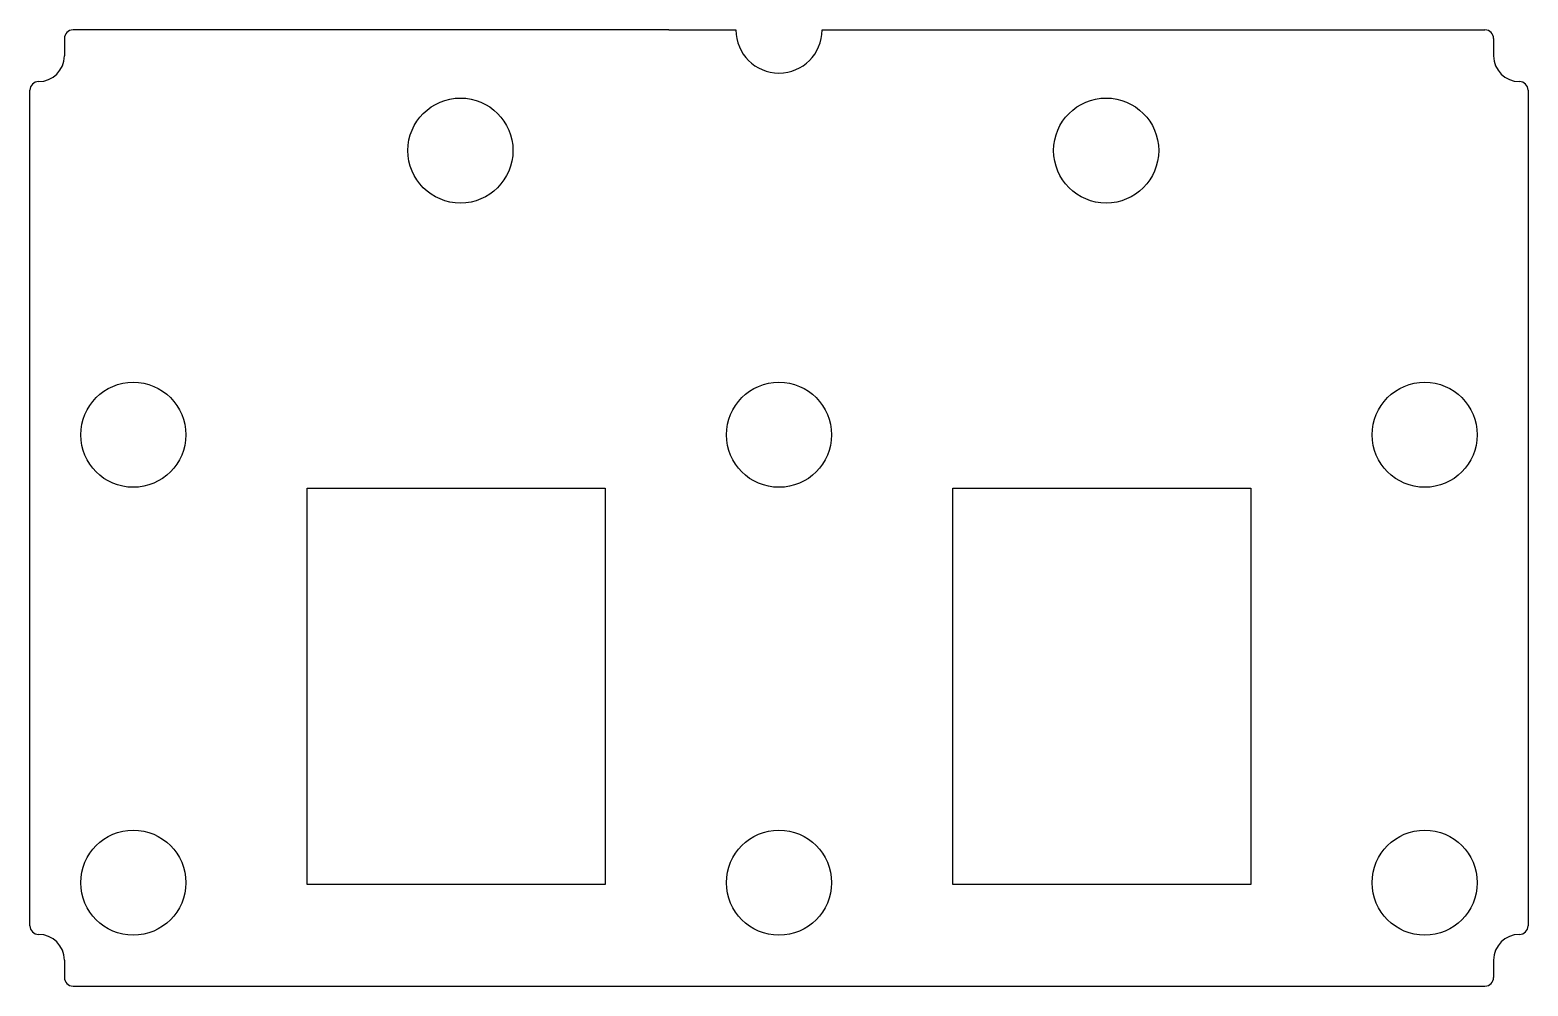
# Model space of a CAD drawing. Header units: millimetres. Extents: x 20 to 194, y -136 to -25.
import ezdxf

# ---------------------------------------------------------------- set-up
doc = ezdxf.new("R2010")
doc.units = ezdxf.units.MM
doc.layers.add('BLACK', color=250, linetype='CONTINUOUS')

msp = doc.modelspace()

# ---------------------------------------------------------------- linework, layer by layer
at = {"layer": 'BLACK', "linetype": 'CONTINUOUS'}
for p, q in [((24, -26), (24, -28)), ((94.2, -25), (25, -25)), ((94.2, -25), (102, -25)), ((112, -25), (124.2, -25)), ((124.2, -25), (189, -25)), ((190, -26), (190, -28)), ((20, -129), (20, -32)), ((194, -32), (194, -129)), ((52.2, -78.2), (86.8, -78.2)), ((52.2, -124.2), (52.2, -78.2)), ((86.8, -78.2), (86.8, -124.2)), ((127.2, -78.2), (161.8, -78.2)), ((127.2, -124.2), (127.2, -78.2)), ((161.8, -78.2), (161.8, -124.2)), ((86.8, -124.2), (52.2, -124.2)), ((161.8, -124.2), (127.2, -124.2)), ((24, -133), (24, -135)), ((190, -133), (190, -135)), ((25, -136), (112, -136)), ((112, -136), (189, -136))]:
    msp.add_line(p, q, dxfattribs=at)
at = {"layer": 'BLACK'}
for centre in [(70, -39), (145, -39), (32, -72), (107, -72), (182, -72), (32, -124), (107, -124), (182, -124)]:
    msp.add_circle(centre, 6.1, dxfattribs=at)
for centre, radius, start, end in [((25, -26), 1, 90, 180), ((107, -25), 5, -180, 0), ((189, -26), 1, 0, 90), ((21, -28), 3, -90, 0), ((193, -28), 3, -180, -90), ((21, -32), 1, 90, 180), ((193, -32), 1, 0, 90), ((21, -129), 1, -180, -90), ((21, -133), 3, 0, 90), ((193, -133), 3, 90, 180), ((193, -129), 1, -90, 0), ((25, -135), 1, -180, -90), ((189, -135), 1, -90, 0)]:
    msp.add_arc(centre, radius, start, end, dxfattribs=at)

doc.saveas('drawing.dxf')
